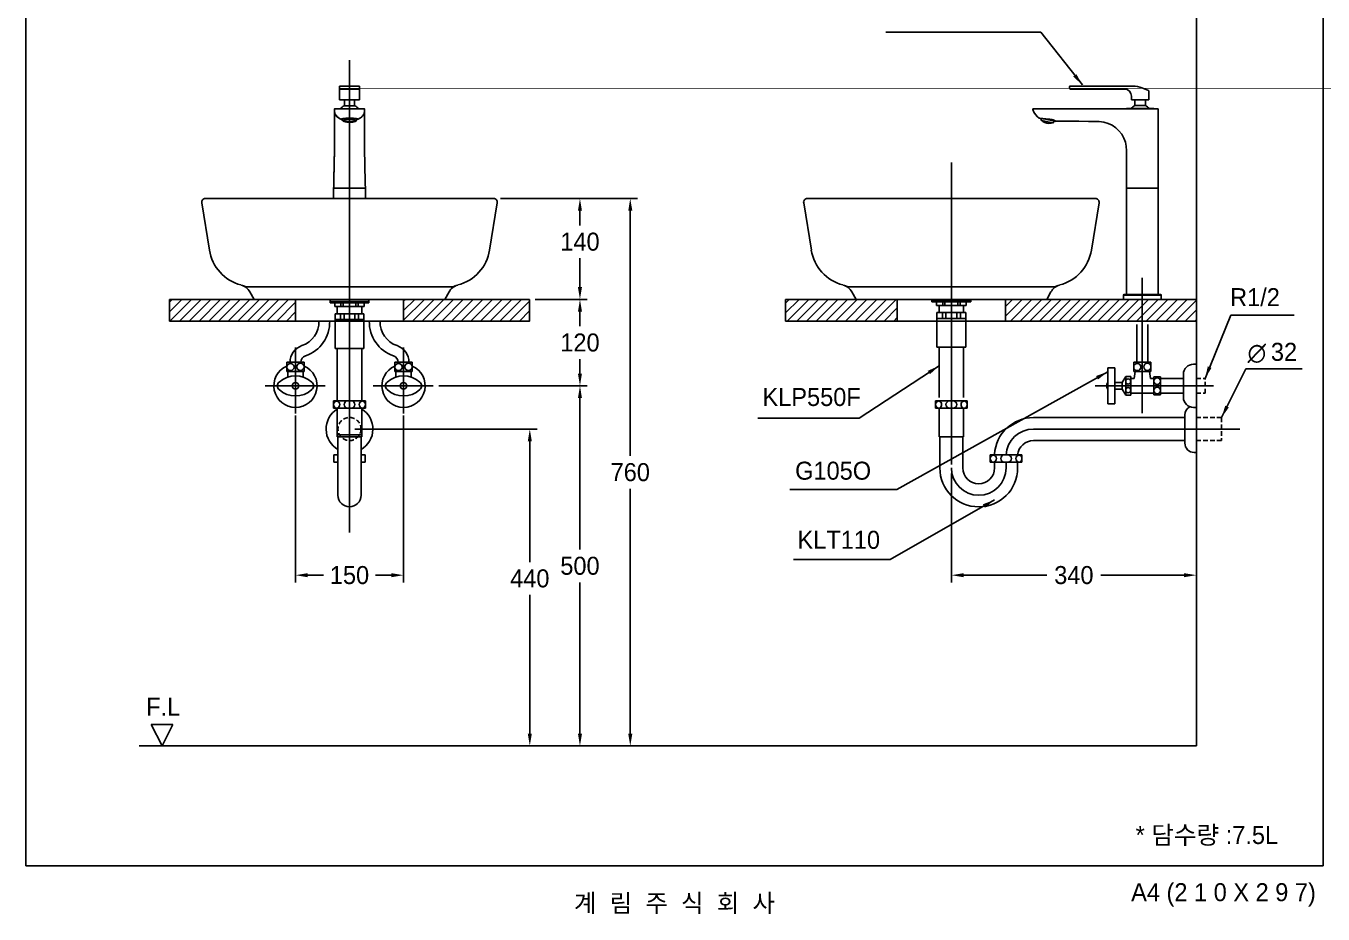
# Model space of a CAD drawing. Header units: millimetres. Extents: x 0 to 1800, y -67 to 2530.
# Drawn here: x 0 to 1800, y -67 to 1166 of the extents above; entities that cross this region are included whole.
import ezdxf
from ezdxf.enums import TextEntityAlignment as Align
from ezdxf.lldxf.tags import DXFTag

# ---------------------------------------------------------------- set-up
doc = ezdxf.new("R2010")
doc.units = ezdxf.units.MM
doc.linetypes.add('DASHED2', pattern=[9.525, 6.35, -3.175])
for name, color, linetype in [('TEXT', 7, 'Continuous'), ('내부선 및 부속', 4, 'Continuous'), ('도각라인', 255, 'Continuous'), ('외형선', 3, 'Continuous'), ('점선', 6, 'DASHED2'), ('중심선', 1, 'DASHED'), ('치수선', 7, 'Continuous')]:
    doc.layers.add(name, color=color, linetype=linetype)
doc.styles.add('140911', font='HBATANG.TTF')
doc.styles.add('____', font='')
doc.styles.add('타이틀', font='H2GTRM.TTF', dxfattribs={"height": 25})
doc.styles.get('____').set_extended_font_data('굴림')
tags = doc.linetypes.add('DASHDOT', pattern=[70, 31, -13, 13, -13]).pattern_tags.tags
tags[10:11] = [DXFTag(74, 4), DXFTag(75, 0), DXFTag(340, '0'), DXFTag(46, 0.0), DXFTag(50, 0.0), DXFTag(44, 0.0), DXFTag(45, 0.0)]
tags[8:9] = [DXFTag(74, 4), DXFTag(75, 0), DXFTag(340, '0'), DXFTag(46, 0.0), DXFTag(50, 0.0), DXFTag(44, 0.0), DXFTag(45, 0.0)]
tags[6:7] = [DXFTag(74, 4), DXFTag(75, 0), DXFTag(340, '0'), DXFTag(46, 0.0), DXFTag(50, 0.0), DXFTag(44, 0.0), DXFTag(45, 0.0)]
tags[4:5] = [DXFTag(74, 4), DXFTag(75, 0), DXFTag(340, '0'), DXFTag(46, 0.0), DXFTag(50, 0.0), DXFTag(44, 0.0), DXFTag(45, 0.0)]
tags = doc.linetypes.add('DASHED', pattern=[25.72, 12.86, -12.86]).pattern_tags.tags
tags[6:7] = [DXFTag(74, 4), DXFTag(75, 0), DXFTag(340, '0'), DXFTag(46, 0.0), DXFTag(50, 0.0), DXFTag(44, 0.0), DXFTag(45, 0.0)]
tags[4:5] = [DXFTag(74, 4), DXFTag(75, 0), DXFTag(340, '0'), DXFTag(46, 0.0), DXFTag(50, 0.0), DXFTag(44, 0.0), DXFTag(45, 0.0)]
doc.dimstyles.new('MSADIM', dxfattribs={"dimtxt": 33, "dimasz": 17, "dimexe": 10, "dimexo": 7.5, "dimgap": 10, "dimtad": 0, "dimtih": 1, "dimtoh": 1, "dimdec": 0, "dimzin": 1, "dimdsep": 46, "dimtxsty": '____', "dimcen": 11.25, "dimadec": 0, "dimazin": 0, "dimtfac": 1, "dimtdec": 0, "dimtix": 1, "dimtmove": 0, "dimatfit": 3, "dimfxl": 1, "dimtolj": 1, "dimtzin": 1, "dimarcsym": 0})
pattern_1 = [(45, (-1244.055, 6546.263), (-6.735192, 6.735192), [])]
pattern_2 = [(45, (-1263.145, 6546.263), (-6.735192, 6.735192), [])]

# ---------------------------------------------------------------- blocks, each defined once
blk = doc.blocks.new('*D1')
at = {"layer": '치수선', "color": 0, "linetype": 'Continuous', "lineweight": -2, "transparency": 16777216}
for p, q in [((658.5, 926.5), (778.8, 926.5)), ((768.8, 909.5), (768.8, 889.3)), ((768.8, 803.5), (768.8, 843.6)), ((706.5, 786.5), (778.8, 786.5))]:
    blk.add_line(p, q, dxfattribs=at)
at = {"layer": '치수선', "color": 0, "linetype": 'Continuous', "transparency": 16777216}
for points in [[(766, 909.5), (771.6, 909.5), (768.8, 926.5)], [(766, 803.5), (771.6, 803.5), (768.8, 786.5)]]:
    blk.add_solid(points, dxfattribs=at)
at = {"layer": '치수선', "color": 0, "linetype": 'Continuous', "transparency": 16777216, "insert": (768.8, 866.5), "char_height": 25, "attachment_point": 5, "style": '____'}
blk.add_mtext('\\A1;140', dxfattribs=at)
blk = doc.blocks.new('*D2')
at = {"layer": '치수선', "color": 0, "linetype": 'Continuous', "lineweight": -2, "transparency": 16777216}
for p, q in [((706.5, 786.5), (778.8, 786.5)), ((768.8, 769.5), (768.8, 749.3)), ((768.8, 683.5), (768.8, 703.6)), ((572.8, 666.5), (778.8, 666.5))]:
    blk.add_line(p, q, dxfattribs=at)
at = {"layer": '치수선', "color": 0, "linetype": 'Continuous', "transparency": 16777216}
for points in [[(766, 769.5), (771.6, 769.5), (768.8, 786.5)], [(766, 683.5), (771.6, 683.5), (768.8, 666.5)]]:
    blk.add_solid(points, dxfattribs=at)
at = {"layer": '치수선', "color": 0, "linetype": 'Continuous', "transparency": 16777216, "insert": (768.8, 726.5), "char_height": 25, "attachment_point": 5, "style": '____'}
blk.add_mtext('\\A1;120', dxfattribs=at)
blk = doc.blocks.new('*D3')
at = {"layer": '치수선', "color": 0, "linetype": 'Continuous', "lineweight": -2, "transparency": 16777216}
for p, q in [((572.8, 666.5), (778.8, 666.5)), ((768.8, 649.5), (768.8, 439.3)), ((768.8, 183.5), (768.8, 393.6)), ((767.1, 166.5), (778.8, 166.5))]:
    blk.add_line(p, q, dxfattribs=at)
at = {"layer": '치수선', "color": 0, "linetype": 'Continuous', "transparency": 16777216}
for points in [[(766, 649.5), (771.6, 649.5), (768.8, 666.5)], [(766, 183.5), (771.6, 183.5), (768.8, 166.5)]]:
    blk.add_solid(points, dxfattribs=at)
at = {"layer": '치수선', "color": 0, "linetype": 'Continuous', "transparency": 16777216, "insert": (768.8, 416.5), "char_height": 25, "attachment_point": 5, "style": '____'}
blk.add_mtext('\\A1;500', dxfattribs=at)
blk = doc.blocks.new('*D4')
at = {"layer": '치수선', "color": 0, "linetype": 'Continuous', "lineweight": -2, "transparency": 16777216}
for p, q in [((658.5, 926.5), (848.6, 926.5)), ((838.6, 909.5), (838.6, 569.3)), ((838.6, 183.5), (838.6, 523.6)), ((847.8, 166.5), (828.6, 166.5))]:
    blk.add_line(p, q, dxfattribs=at)
at = {"layer": '치수선', "color": 0, "linetype": 'Continuous', "transparency": 16777216}
for points in [[(835.8, 909.5), (841.5, 909.5), (838.6, 926.5)], [(835.8, 183.5), (841.5, 183.5), (838.6, 166.5)]]:
    blk.add_solid(points, dxfattribs=at)
at = {"layer": '치수선', "color": 0, "linetype": 'Continuous', "transparency": 16777216, "insert": (838.6, 546.5), "char_height": 25, "attachment_point": 5, "style": '____'}
blk.add_mtext('\\A1;760', dxfattribs=at)
blk = doc.blocks.new('*D5')
at = {"layer": '치수선', "color": 0, "linetype": 'Continuous', "lineweight": -2, "transparency": 16777216}
for p, q in [((456.5, 606.5), (709.2, 606.5)), ((699.2, 589.5), (699.2, 421.8)), ((699.2, 183.5), (699.2, 376.1)), ((628.7, 166.5), (709.2, 166.5))]:
    blk.add_line(p, q, dxfattribs=at)
at = {"layer": '치수선', "color": 0, "linetype": 'Continuous', "transparency": 16777216}
for points in [[(696.4, 589.5), (702, 589.5), (699.2, 606.5)], [(696.4, 183.5), (702, 183.5), (699.2, 166.5)]]:
    blk.add_solid(points, dxfattribs=at)
at = {"layer": '치수선', "color": 0, "linetype": 'Continuous', "transparency": 16777216, "insert": (699.2, 399), "char_height": 25, "attachment_point": 5, "style": '____'}
blk.add_mtext('\\A1;440', dxfattribs=at)
blk = doc.blocks.new('*D6')
at = {"layer": '치수선', "color": 0, "linetype": 'Continuous', "lineweight": -2, "transparency": 16777216}
for p, q in [((374, 625.4), (374, 393.6)), ((524, 625.4), (524, 393.6)), ((391, 403.6), (413, 403.6)), ((507, 403.6), (484.9, 403.6))]:
    blk.add_line(p, q, dxfattribs=at)
at = {"layer": '치수선', "color": 0, "linetype": 'Continuous', "transparency": 16777216}
for points in [[(391, 406.4), (391, 400.8), (374, 403.6)], [(507, 406.4), (507, 400.8), (524, 403.6)]]:
    blk.add_solid(points, dxfattribs=at)
at = {"layer": '치수선', "color": 0, "linetype": 'Continuous', "transparency": 16777216, "insert": (449, 403.6), "char_height": 25, "attachment_point": 5, "style": '____'}
blk.add_mtext('\\A1;150', dxfattribs=at)
blk = doc.blocks.new('*D7')
at = {"layer": '치수선', "color": 0, "linetype": 'Continuous', "lineweight": -2, "transparency": 16777216}
for p, q in [((1284.2, 545), (1284.2, 393.6)), ((1624.2, 415.4), (1624.2, 393.6)), ((1301.2, 403.6), (1416.9, 403.6)), ((1607.2, 403.6), (1491.5, 403.6))]:
    blk.add_line(p, q, dxfattribs=at)
at = {"layer": '치수선', "color": 0, "linetype": 'Continuous', "transparency": 16777216}
for points in [[(1301.2, 406.4), (1301.2, 400.8), (1284.2, 403.6)], [(1607.2, 406.4), (1607.2, 400.8), (1624.2, 403.6)]]:
    blk.add_solid(points, dxfattribs=at)
at = {"layer": '치수선', "color": 0, "linetype": 'Continuous', "transparency": 16777216, "insert": (1454.2, 403.6), "char_height": 25, "attachment_point": 5, "style": '____'}
blk.add_mtext('\\A1;340', dxfattribs=at)

msp = doc.modelspace()

# ---------------------------------------------------------------- hatches: boundary and pattern name
at = {"layer": '점선'}
h = msp.add_hatch(dxfattribs=at)
h.set_pattern_fill('ANSI31', color=256, scale=3)
h.set_pattern_definition(pattern_1)
h.paths.add_polyline_path([(374, 786.5), (199, 786.5), (199, 756.5), (374, 756.5)])
h = msp.add_hatch(dxfattribs=at)
h.set_pattern_fill('ANSI31', color=256, scale=3)
h.set_pattern_definition(pattern_1)
h.paths.add_polyline_path([(699, 786.5), (524, 786.5), (524, 756.5), (699, 756.5)])
h = msp.add_hatch(dxfattribs=at)
h.set_pattern_fill('ANSI31', color=256, scale=3)
h.set_pattern_definition(pattern_2)
h.paths.add_polyline_path([(1209.2, 786.5), (1054.2, 786.5), (1054.2, 756.5), (1209.2, 756.5)])
h = msp.add_hatch(dxfattribs=at)
h.set_pattern_fill('ANSI31', color=256, scale=3)
h.set_pattern_definition(pattern_2)
h.paths.add_polyline_path([(1624.2, 786.5), (1359.2, 786.5), (1359.2, 756.5), (1624.2, 756.5)])

# ---------------------------------------------------------------- linework, layer by layer
at = {"layer": '내부선 및 부속', "linetype": 'Continuous'}
for p, q in [((435, 1079.6), (435, 1081.6)), ((436, 1082.6), (462, 1082.6)), ((449, 1081.6), (449, 1079.6)), ((463, 1081.6), (463, 1079.6)), ((1448.2, 1081.6), (1448.2, 1079.6)), ((1536.2, 1082.6), (1449.2, 1082.6)), ((1557.6, 1076.3), (1548.7, 1080.1)), ((435, 1064.1), (435, 1076.7)), ((462.5, 1063.6), (435.5, 1063.6)), ((462, 1078.6), (436, 1078.6)), ((441.9, 1063.1), (441.9, 1055.4)), ((456.1, 1055.4), (456.1, 1063.1)), ((463, 1076.7), (463, 1064.1)), ((1449.2, 1078.6), (1524.2, 1078.6)), ((1534.2, 1068.6), (1534.2, 1064.1)), ((1557.7, 1063.6), (1534.7, 1063.6)), ((1538.6, 1063.4), (1538.6, 1056)), ((1553.8, 1063.4), (1553.8, 1061.2)), ((1558.2, 1064.1), (1558.2, 1075.4)), ((428, 1048.8), (428, 1050.5)), ((428.5, 1051), (469.5, 1051)), ((470, 1048.8), (470, 1050.5)), ((1397.2, 1050), (1397.2, 1050.5)), ((1397.2, 1050.5), (1397.2, 1050)), ((1570.7, 1051), (1397.7, 1051)), ((1527.2, 1051.3), (1565.3, 1051.3)), ((1553.6, 1055.8), (1538.8, 1055.8)), ((1553.6, 1055.7), (1538.8, 1055.7)), ((1539.1, 1055.8), (1539.1, 1055.7)), ((1553.3, 1055.8), (1553.3, 1055.7)), ((1553.8, 1061.2), (1553.8, 1061.2)), ((1553.8, 1058), (1553.8, 1058.1)), ((1553.8, 1058), (1553.8, 1056)), ((1571.2, 1050.5), (1571.2, 1050.5)), ((1571.2, 1050.5), (1571.2, 987.3)), ((439.9, 1037.4), (439.9, 1034.8)), ((458.4, 1034.8), (458.4, 1037.4)), ((1408.6, 1036.2), (1408.8, 1037.5)), ((1409.2, 1034.9), (1408.6, 1035.8)), ((1409.3, 1034.9), (1425, 1031.6)), ((1410.2, 1034.6), (1410.2, 1034.7)), ((1410.4, 1034.5), (1410.4, 1034.5)), ((1411.4, 1033.7), (1411.4, 1033.6)), ((1411.4, 1033.7), (1411.4, 1033.7)), ((1412.9, 1037.1), (1429, 1033.7)), ((1422.6, 1031.3), (1422.6, 1031.3)), ((1422.6, 1031.3), (1422.6, 1031.3)), ((1423.8, 1031.6), (1423.9, 1031.6)), ((1424.1, 1031.7), (1424.1, 1031.7)), ((1426, 1032.2), (1425.1, 1031.6)), ((1426.2, 1032.5), (1426.5, 1033.7)), ((1429.2, 1034.1), (1428.9, 1034)), ((1428.9, 1034), (1428.9, 1034)), ((1428.9, 1033.8), (1429, 1033.7)), ((1429, 1033.7), (1429, 1033.7)), ((1429, 1033.7), (1429, 1033.7)), ((1429.4, 1034), (1436.2, 1033.9)), ((1436.2, 1033.9), (1461.2, 1033.9)), ((1461.2, 1033.9), (1474.6, 1033.6)), ((1527.2, 941), (1527.2, 992.9)), ((1527.2, 987), (1527.2, 987)), ((1571.2, 987.3), (1571.2, 987)), ((1571.2, 987), (1571.2, 987)), ((1571.2, 987), (1571.2, 941)), ((427, 941), (427, 926.5)), ((427, 941), (471, 941)), ((471, 926.5), (471, 941)), ((1527.2, 941), (1571.2, 941)), ((1527.2, 793.5), (1527.2, 941)), ((1571.2, 793.5), (1571.2, 941)), ((306.5, 804.1), (591.4, 804.1)), ((1141.8, 804.1), (1426.6, 804.1)), ((1523.2, 792.5), (1575.2, 792.5)), ((1523.2, 792.5), (1523.2, 786.5)), ((1574.2, 793.5), (1524.2, 793.5)), ((1575.2, 792.5), (1575.2, 786.5)), ((422, 786.5), (422, 781.5)), ((422, 783.5), (476, 783.5)), ((422, 781.5), (476, 781.5)), ((428.5, 781.5), (428.5, 776.5)), ((428.5, 776.5), (469.5, 776.5)), ((432, 766.5), (432, 776.5)), ((437, 781.5), (437, 776.5)), ((440, 781.5), (440, 776.5)), ((458, 781.5), (458, 776.5)), ((461, 781.5), (461, 776.5)), ((466, 766.5), (466, 776.5)), ((469.5, 781.5), (469.5, 776.5)), ((476, 786.5), (476, 781.5)), ((1257.2, 786.5), (1257.2, 783.1)), ((1257.2, 785.1), (1311.2, 785.1)), ((1257.2, 783.1), (1311.2, 783.1)), ((1263.7, 783.1), (1263.7, 778.1)), ((1263.7, 778.1), (1304.7, 778.1)), ((1267.2, 768.1), (1267.2, 778.1)), ((1272.2, 783.1), (1272.2, 778.1)), ((1275.2, 783.1), (1275.2, 778.1)), ((1293.2, 783.1), (1293.2, 778.1)), ((1296.2, 783.1), (1296.2, 778.1)), ((1301.2, 768.1), (1301.2, 778.1)), ((1304.7, 783.1), (1304.7, 778.1)), ((1311.2, 786.5), (1311.2, 783.1)), ((1575.2, 786.5), (1523.2, 786.5)), ((429, 766.5), (429, 718.5)), ((429, 766.5), (469, 766.5)), ((429, 758.5), (469, 758.5)), ((432, 758.5), (466, 758.5)), ((436.5, 766.5), (436.5, 758.5)), ((441.5, 766.5), (441.5, 758.5)), ((456.5, 766.5), (456.5, 758.5)), ((461.5, 766.5), (461.5, 758.5)), ((469, 766.5), (469, 721.7)), ((1264.2, 768.1), (1264.2, 720.1)), ((1264.2, 768.1), (1304.2, 768.1)), ((1264.2, 760.1), (1304.2, 760.1)), ((1267.2, 760.1), (1301.2, 760.1)), ((1271.7, 768.1), (1271.7, 760.1)), ((1276.7, 768.1), (1276.7, 760.1)), ((1291.7, 768.1), (1291.7, 760.1)), ((1296.7, 768.1), (1296.7, 760.1)), ((1304.2, 768.1), (1304.2, 720.1)), ((1541.7, 699.2), (1541.7, 751.5)), ((1556.7, 699.2), (1556.7, 751.5)), ((469, 721.7), (469, 718.5)), ((1264.2, 720.1), (1304.2, 720.1)), ((1267.2, 650.5), (1267.2, 720.1)), ((1301.2, 650.5), (1301.2, 720.1)), ((429, 718.5), (469, 718.5)), ((432, 645.5), (432, 718.5)), ((466, 645.5), (466, 718.5)), ((362, 699.2), (362, 686.2)), ((386, 699.2), (362, 699.2)), ((386, 686.2), (362, 686.2)), ((363.5, 686.2), (363.5, 678.8)), ((384.5, 686.2), (384.5, 678.8)), ((386, 699.2), (386, 686.2)), ((512, 699.2), (512, 686.2)), ((536, 699.2), (512, 699.2)), ((536, 686.2), (512, 686.2)), ((513.5, 686.2), (513.5, 678.8)), ((534.5, 686.2), (534.5, 678.8)), ((536, 699.2), (536, 686.2)), ((1501.2, 691.5), (1501.2, 641.5)), ((1501.2, 691.5), (1511.2, 691.5)), ((1511.2, 691.5), (1511.2, 641.5)), ((1537.2, 699.2), (1561.2, 699.2)), ((1537.2, 686.2), (1537.2, 699.2)), ((1537.2, 686.2), (1561.2, 686.2)), ((1537.7, 676.7), (1539.2, 686.2)), ((1559.2, 686.2), (1560.7, 676.7)), ((1561.2, 686.2), (1561.2, 699.2)), ((1620.2, 696.5), (1624.2, 696.5)), ((1511.2, 671.2), (1521.2, 671.2)), ((1526.2, 679.5), (1521.2, 671.2)), ((1521.2, 671.2), (1521.2, 661.7)), ((1526.2, 679.5), (1526.2, 653.5)), ((1526.2, 679.5), (1533.2, 679.5)), ((1533.2, 679.5), (1533.2, 653.5)), ((1533.2, 676.7), (1537.7, 676.7)), ((1560.7, 676.7), (1565.2, 676.7)), ((1565.2, 679), (1565.2, 654)), ((1565.2, 679), (1574.2, 679)), ((1574.2, 679), (1574.2, 654)), ((1574.2, 676.7), (1606.2, 676.7)), ((1606.2, 682.5), (1606.2, 650.5)), ((1511.2, 661.7), (1521.2, 661.7)), ((1521.2, 661.7), (1526.2, 653.5)), ((1526.2, 653.5), (1533.2, 653.5)), ((1533.2, 656.2), (1565.2, 656.2)), ((1565.2, 654), (1574.2, 654)), ((1574.2, 656.2), (1606.2, 656.2)), ((427, 645.5), (471, 645.5)), ((427, 645.5), (427, 635.5)), ((427, 635.5), (471, 635.5)), ((432, 635.5), (432, 595.5)), ((466, 635.5), (466, 595.5)), ((471, 645.5), (471, 635.5)), ((1262.2, 645.5), (1306.2, 645.5)), ((1262.2, 645.5), (1262.2, 635.5)), ((1262.2, 635.5), (1306.2, 635.5)), ((1267.2, 635.5), (1267.2, 595.5)), ((1301.2, 635.5), (1301.2, 595.5)), ((1306.2, 645.5), (1306.2, 635.5)), ((1501.2, 641.5), (1511.2, 641.5)), ((1620.2, 636.5), (1624.2, 636.5)), ((1398.1, 622.5), (1608.2, 622.5)), ((1608.2, 626), (1608.2, 590.5)), ((432, 598.5), (466, 598.5)), ((432, 595.5), (466, 595.5)), ((433, 595.5), (433, 514.5)), ((465, 595.5), (465, 514.5)), ((1267.2, 595.5), (1301.2, 595.5)), ((1268.2, 595.5), (1268.2, 552.5)), ((1300.2, 595.5), (1300.2, 552.5)), ((1398.1, 590.5), (1608.2, 590.5)), ((1608.2, 590.5), (1608.2, 587)), ((427.2, 570.5), (427.2, 560.5)), ((433, 570.5), (427.2, 570.5)), ((433, 560.5), (427.2, 560.5)), ((470.7, 570.5), (465, 570.5)), ((470.7, 560.5), (465, 560.5)), ((470.7, 570.5), (470.7, 560.5)), ((1338.2, 570.5), (1382.2, 570.5)), ((1338.2, 570.5), (1338.2, 560.5)), ((1338.2, 560.5), (1382.2, 560.5)), ((1344.2, 570.5), (1344.2, 571.6)), ((1344.2, 560.5), (1344.2, 552.5)), ((1376.2, 560.5), (1376.2, 552.5)), ((1382.2, 570.5), (1382.2, 560.5)), ((1621.2, 574), (1624.2, 574))]:
    msp.add_line(p, q, dxfattribs=at)
for points in [[(1397.2, 1050), (1398.6, 1046.5), (1400.8, 1043), (1403.6, 1040), (1406.1, 1038)], [(1428.9, 1034), (1428.9, 1034), (1428.9, 1034), (1428.9, 1034), (1428.9, 1033.9), (1428.9, 1033.9), (1428.9, 1033.8)], [(1474.6, 1033.6), (1482.1, 1033.5), (1489.2, 1033.4), (1495.7, 1032.6), (1501.7, 1030.9), (1507.2, 1028.3), (1512.3, 1024.9), (1516.8, 1020.6), (1520.6, 1015.8), (1523.6, 1010.5), (1525.7, 1005), (1526.9, 999.1), (1527.2, 992.9)]]:
    msp.add_lwpolyline(points, dxfattribs=at)
at = {"layer": '내부선 및 부속', "linetype": 'Continuous', "flags": 128}
for points in [[(510.2, 708.1, -0.327663), (476.5, 756.5)], [(515, 722.3, -0.330608), (491.5, 756.5)], [(515, 722.3, -0.321708), (531.5, 699.2)], [(510.2, 708.1, -0.323088), (516.5, 699.2)], [(351.2, 661.3, -0.44), (351.2, 671.6)], [(351.2, 671.6, -0.388889), (396.7, 671.6)], [(396.7, 671.6, -0.44), (396.7, 661.3)], [(501.2, 661.3, -0.44), (501.2, 671.6)], [(501.2, 671.6, -0.388889), (546.7, 671.6)], [(546.7, 671.6, -0.44), (546.7, 661.3)], [(396.7, 661.3, -0.388889), (351.2, 661.3)], [(546.7, 661.3, -0.388889), (501.2, 661.3)], [(431.2, 635.5, -0.859727), (431.2, 645.4)], [(431.2, 645.4, -0.859727), (431.2, 635.5)]]:
    msp.add_lwpolyline(points, format="xyb", dxfattribs=at)
at = {"layer": '내부선 및 부속', "linetype": 'Continuous'}
for centre, radius in [((367, 692.6), 5), ((380.9, 692.9), 5), ((517, 692.6), 5), ((530.9, 692.9), 5), ((1542.2, 692.6), 5), ((1556.2, 692.9), 5), ((374, 666.5), 4.5), ((524, 666.5), 4.5), ((1529.7, 672.5), 3.5), ((1569.7, 673), 4.5), ((1529.7, 660.5), 3.5), ((1569.7, 660), 4.5)]:
    msp.add_circle(centre, radius, dxfattribs=at)
for centre, radius, start, end in [((436, 1081.6), 1, 90, 180), ((462, 1081.6), 1, 0, 90), ((1449.2, 1081.6), 1, 90, 180), ((1536.2, 1050.6), 32, 67, 90), ((436, 1079.6), 1, 180, 270), ((435.5, 1064.1), 0.5, 180, 270), ((441.4, 1063.1), 0.5, 0, 90), ((456.6, 1063.1), 0.5, 90, 180), ((462, 1079.6), 1, 270, 0), ((462.5, 1064.1), 0.5, 270, 0), ((1449.2, 1079.6), 1, 180, 270), ((1524.2, 1068.6), 10, 0, 90), ((1534.7, 1064.1), 0.5, 180, 270), ((1538.4, 1063.4), 0.2, 0, 90), ((1554, 1063.4), 0.2, 90, 180), ((1557.2, 1075.4), 1, 0, 67), ((1557.7, 1064.1), 0.5, 270, 0), ((428.5, 1050.5), 0.5, 90, 180), ((449, 1041), 16.2, 116.7839, 142.0176), ((449, 1041), 16.2, 37.9825, 62.9451), ((469.5, 1050.5), 0.5, 0, 90), ((1397.7, 1050.5), 0.5, 90, 180), ((1397.7, 1050.5), 0.5, 90, 180), ((1527.2, 1051), 0.3, 90, 180), ((1546.2, 1041), 16.5, 116.6898, 141.2949), ((1538.8, 1056), 0.2, 180, 270), ((1538.8, 1055.6), 0.1, 90, 116.4942), ((1553.6, 1056), 0.2, 270, 0), ((1546.2, 1041), 16.5, 38.7114, 63.3152), ((1553.6, 1055.6), 0.1, 63.113, 90), ((1561.8, 1059.6), 8.12, 168.4825, 169.6565), ((1561.8, 1059.7), 8.12, 190.4093, 191.5167), ((1565.3, 1051), 0.3, 0, 90), ((1570.7, 1050.5), 0.5, 0, 90), ((1409.1, 1036.1), 0.5, 168, 213), ((1408.4, 1037.6), 0.5, 348, 5.1219), ((1409.3, 1034.9), 0.05, 213, 258), ((1418.6, 1042.9), 11.8, 223.9986, 224.3837), ((1419.6, 1044.9), 14, 227.4911, 228.4579), ((1416.9, 1042.8), 10.6, 231.6871, 234.5716), ((1416.9, 1042.7), 10.5, 234.5733, 235.2556), ((1418.8, 1042.6), 11.6, 227.2376, 227.7384), ((1418.8, 1042.5), 11.5, 227.3159, 230.1389), ((1418.7, 1042.5), 11.5, 227.7325, 230.5797), ((1419.6, 1044.9), 14, 233.9264, 282.0736), ((1419.5, 1042.4), 11.5, 285.4238, 288.2636), ((1419.5, 1042.5), 11.6, 288.2616, 288.7624), ((1421.3, 1041.8), 10.5, 280.7444, 281.4267), ((1421.2, 1041.9), 10.6, 281.4322, 284.3091), ((1419.6, 1044.9), 14, 287.5421, 288.5089), ((1419.8, 1042.6), 11.8, 291.6163, 292.0014), ((1425, 1031.6), 0.05, 258, 303), ((1425.7, 1032.6), 0.5, 303, 348), ((1426.9, 1033.6), 0.5, 86.7303, 168), ((1524.2, 792.5), 1, 90, 180), ((1574.2, 792.5), 1, 0, 90), ((371.7, 755.2), 34.8, 288.8443, 2.0214), ((371.7, 755.2), 49.8, 288.8443, 1.4125), ((390.8, 699.3), 24.3, 108.8443, 180.1778), ((390.8, 699.3), 9.31, 108.8443, 180.4644), ((374, 666.5), 30, 113.5782, 66.4218), ((524, 666.5), 30, 113.5782, 66.4218), ((1620.2, 682.5), 14, 90, 180), ((1507.6, 666.5), 7.84, 144.9654, 215.0346), ((1620.2, 650.5), 14, 180, 270), ((449, 606.5), 32.5, 121.5389, 240.5076), ((446.5, 640.5), 5, 90, 270), ((451.5, 640.5), 5, 270, 90), ((467.5, 640.5), 5, 98.6269, 261.3731), ((449, 606.5), 32.5, 299.4924, 58.4611), ((466, 640.5), 5, 278.6269, 81.3731), ((1267.2, 640.5), 5, 98.6269, 261.3731), ((1265.7, 640.5), 5, 278.6269, 81.3731), ((1281.7, 640.5), 5, 90, 270), ((1286.7, 640.5), 5, 270, 90), ((1302.7, 640.5), 5, 98.6269, 261.3731), ((1301.2, 640.5), 5, 278.6269, 81.3731), ((1621.2, 626), 13, 118.0816, 180), ((1398.1, 568.5), 54, 90.0006, 176.6714), ((1398.1, 568.5), 22, 90.0009, 174.7841), ((1621.2, 587), 13, 180, 270), ((1343.2, 565.5), 5, 98.6269, 261.3731), ((1341.7, 565.5), 5, 278.6269, 81.3731), ((1357.7, 565.5), 5, 90, 270), ((1362.7, 565.5), 5, 270, 90), ((1378.7, 565.5), 5, 98.6269, 261.3731), ((1377.2, 565.5), 5, 278.6269, 81.3731), ((1322.2, 552.5), 54, 180, 0), ((1322.2, 552.5), 22, 180, 0), ((449, 514.5), 16, 180, 0)]:
    msp.add_arc(centre, radius, start, end, dxfattribs=at)
at = {"layer": '내부선 및 부속'}
for centre, start, end in [((306.5, 814.1), 243.8265, 270), ((591.4, 814.1), 270, 296.1735), ((1141.8, 814.1), 243.8265, 270), ((1426.6, 814.1), 270, 296.1735)]:
    msp.add_arc(centre, 10, start, end, dxfattribs=at)
at = {"layer": '내부선 및 부속', "linetype": 'Continuous'}
for centre, major_axis, ratio, start_param, end_param in [((441.6, 1055.3), (-0.0112, -0.0994), 1, 2.796596, 3.248356), ((456.3, 1055.3), (0.0502, 0.0865), 1, 0.526312, 0.981782), ((449, 1036.7), (12, 0), 0.207912, 3.060991, 3.141593), ((449.2, 1034.4), (8.75, 0), 0.207912, 2.789931, 3.777569), ((449.2, 1034.6), (-8.25, 0), 0.207912, 0.075889, 3.065704), ((449.2, 1034.4), (8.75, 0), 0.207912, 0.366192, 2.789931), ((449.2, 1034.4), (8.75, 0), 0.207912, 3.777569, 4.712389), ((449.2, 1034.4), (8.75, 0), 0.207912, 4.712389, 5.631403), ((449.2, 1034.4), (8.75, 0), 0.207912, 5.631403, 6.283185), ((449.2, 1034.4), (8.75, 0), 0.207912, 0, 0.366192), ((449.2, 1034.8), (-9.25, 0), 0.207912, 3.141593, 3.154552)]:
    msp.add_ellipse(centre, major_axis=major_axis, ratio=ratio, start_param=start_param, end_param=end_param, dxfattribs=at)
msp.add_ellipse((449.2, 1034.4), major_axis=(-8.25, 0), ratio=0.207912, dxfattribs=at)
for points, degree, knots in [([(435, 1079), (435, 1079), (435, 1079.1), (435, 1079.1), (435, 1079.2), (435, 1079.2), (435, 1079.3), (435, 1079.3), (435, 1079.3), (435, 1079.4)], 2, [0, 0, 0, 0.156709, 0.313418, 0.313418, 0.626836, 0.626836, 0.940255, 0.940255, 1, 1, 1]), ([(463, 1079.3), (463, 1079.3), (463, 1079.3), (463, 1079.3), (463, 1079.2), (463, 1079.2), (463, 1079.1), (463, 1079.1), (463, 1079), (463, 1079)], 2, [0, 0, 0, 0.052319, 0.052319, 0.368213, 0.368213, 0.684106, 0.684106, 0.842053, 1, 1, 1]), ([(428, 1050), (428, 1049.9), (428, 1049.9), (428, 1049.8), (428, 1049.7), (428, 1049.7), (428, 1049.6), (428, 1049.5), (428, 1049.5), (428, 1049.4), (428, 1049.4), (428, 1049.3), (428, 1049.3), (428, 1049.3), (428, 1049.2), (428, 1049.2), (428, 1049.1), (428, 1049.1), (428, 1049), (428, 1049)], 3, [0, 0, 0, 0, 0.075981, 0.150896, 0.228818, 0.312268, 0.402491, 0.499979, 0.535136, 0.572314, 0.611538, 0.652826, 0.696189, 0.741633, 0.789157, 0.838761, 0.89044, 0.944188, 1, 1, 1, 1]), ([(437.2, 1036.8), (436.4, 1037.1), (435.4, 1037.7), (434.2, 1038.4), (433.1, 1039.1), (431.5, 1040.4), (429.5, 1042.8), (428.3, 1045.9), (428, 1048), (428, 1048.8)], 3, [0, 0, 0, 0, 0.156431, 0.213477, 0.270524, 0.384617, 0.612803, 0.840989, 1, 1, 1, 1]), ([(428, 1048.7), (428, 1048.6), (428, 1048.4), (428, 1048.2), (428, 1048.1), (428, 1048.1), (428, 1048), (428, 1047.9), (428, 1047.8), (428, 1047.4), (428, 1046.8), (428, 1046), (428, 1045.4), (428, 1045.2), (428, 1045), (428, 1044.9), (428, 1044.9), (428, 1044.5), (428, 1044.3), (428, 1043.5), (428, 1042.9), (428, 1041.7), (428, 1040.3), (428, 1038.9), (428, 1037.3), (428, 1036.5), (428, 1035.5), (428, 1035.3), (428, 1034.9), (428, 1034.8), (428, 1034.6), (428, 1034.1), (428, 1033.5), (428, 1032.1), (428, 1031.2), (428, 1029.2), (428, 1028.2), (428, 1026.2), (428, 1025.1), (428, 1023), (428, 1021.9), (428, 1020.6), (428, 1020.4), (428, 1020.2), (428, 1019.7), (428, 1019.3), (428, 1018.4), (428, 1017.8), (428, 1016.1), (428, 1014.9), (428, 1012.5), (428, 1011.3), (428, 1009.4), (428, 1008.8), (428, 1007.6), (428, 1006.9), (428, 1006), (428, 1005.7), (428, 1005), (428, 1004.7), (428, 1004.1), (428, 1003.8), (428, 1003.3), (428, 1003.1), (428, 1002.8), (428, 1002.6), (428, 1001.2), (428, 999.9), (428, 998), (428, 997.3), (428, 996.3), (428, 996), (428, 995.5), (428, 995.4), (428, 995.1), (428, 994.9), (428, 994.4), (428, 994.1), (428, 993.6), (428, 993.4), (428, 993.1), (428, 992.3), (428, 991.5), (428, 989.5), (428, 988.3), (428, 987)], 3, [0, 0, 0, 0, 0.021004, 0.043254, 0.043254, 0.048816, 0.048816, 0.054379, 0.065504, 0.065504, 0.110004, 0.154503, 0.154503, 0.165628, 0.171191, 0.171191, 0.176753, 0.176753, 0.199003, 0.199003, 0.243503, 0.243503, 0.288003, 0.332503, 0.332503, 0.377002, 0.377002, 0.388127, 0.388127, 0.39369, 0.39369, 0.399252, 0.421502, 0.421502, 0.466002, 0.466002, 0.510502, 0.510502, 0.555002, 0.555002, 0.599502, 0.599502, 0.605064, 0.605064, 0.610627, 0.621752, 0.621752, 0.644001, 0.644001, 0.688501, 0.688501, 0.733001, 0.733001, 0.755251, 0.755251, 0.777501, 0.777501, 0.788626, 0.788626, 0.799751, 0.799751, 0.810876, 0.810876, 0.816438, 0.816438, 0.822001, 0.822001, 0.866501, 0.866501, 0.88875, 0.88875, 0.899875, 0.899875, 0.905438, 0.905438, 0.911, 0.911, 0.922125, 0.922125, 0.927688, 0.927688, 0.93325, 0.9555, 0.9555, 1, 1, 1, 1]), ([(428, 1048.4), (428, 1048.4), (428, 1048.3), (428, 1047.6), (428, 1046.4), (428, 1044.8), (428, 1042.9), (428, 1040.8), (428, 1038.8), (428, 1036.7), (428, 1034.8), (428, 1032.8), (428, 1030.4), (428, 1027.7), (428, 1024.4), (428, 1020.6), (428, 1016.2), (428, 1011.2), (428, 1005.6), (428, 999.5), (428, 993.2), (428, 989), (428, 987)], 3, [0, 0, 0, 0, 0.053133, 0.108049, 0.167772, 0.222828, 0.273217, 0.318944, 0.360014, 0.396432, 0.428204, 0.458, 0.492223, 0.531148, 0.574775, 0.623098, 0.676112, 0.733813, 0.796196, 0.86327, 0.935076, 1, 1, 1, 1]), ([(439.9, 1035.4), (438.9, 1035.7), (437.9, 1036.2), (436.9, 1036.6), (436.4, 1036.9), (435.3, 1037.4), (433.8, 1038.4), (431.9, 1039.8), (429.9, 1042.1), (428.6, 1045), (428.1, 1047), (428, 1047.9)], 3, [-0.216428, -0.216428, -0.216428, -0.216428, 0, 0, 0, 0.117093, 0.236212, 0.355331, 0.593568, 0.831805, 1, 1, 1, 1]), ([(443.7, 1055.4), (443.6, 1055.4), (443.4, 1055.4), (443.1, 1055.4), (442.8, 1055.4), (442.6, 1055.4), (442.4, 1055.4), (442.4, 1055.4), (442.3, 1055.4), (442.3, 1055.4), (442.2, 1055.4), (442.2, 1055.4), (442, 1055.4), (441.9, 1055.4), (441.8, 1055.4), (441.7, 1055.4), (441.7, 1055.4), (441.6, 1055.4), (441.6, 1055.4), (441.6, 1055.4), (441.6, 1055.4), (441.6, 1055.4), (441.6, 1055.4), (441.6, 1055.4), (441.6, 1055.4), (441.6, 1055.4)], 3, [0, 0, 0, 0, 0.124941, 0.124941, 0.249883, 0.374824, 0.374824, 0.406059, 0.406059, 0.437295, 0.437295, 0.499765, 0.499765, 0.624707, 0.749648, 0.749648, 0.812119, 0.812119, 0.843354, 0.843354, 0.874589, 0.874589, 0.999531, 0.999531, 1, 1, 1, 1]), ([(456.4, 1055.4), (456.4, 1055.4), (456.4, 1055.4), (456.4, 1055.4), (456.3, 1055.4), (456.3, 1055.4), (456.3, 1055.4), (456.2, 1055.4), (456.1, 1055.4), (456, 1055.4), (456, 1055.4), (456, 1055.4), (455.9, 1055.4), (455.9, 1055.4), (455.8, 1055.4), (455.7, 1055.4), (455.5, 1055.4), (455.2, 1055.4), (455, 1055.4), (455, 1055.4), (454.9, 1055.4), (454.8, 1055.4), (454.8, 1055.4), (454.7, 1055.4), (454.5, 1055.4), (454.4, 1055.4), (454, 1055.4), (453.8, 1055.4), (453.5, 1055.4), (453.3, 1055.4), (453, 1055.4), (453, 1055.4), (452.9, 1055.4), (452.8, 1055.4), (452.7, 1055.4), (452.6, 1055.4), (452.2, 1055.4), (451.8, 1055.4), (451.3, 1055.4), (451, 1055.4), (450.9, 1055.4), (450.7, 1055.4), (450.6, 1055.4), (450.5, 1055.4), (450.5, 1055.4), (450.2, 1055.4), (449.9, 1055.4), (449.4, 1055.4), (449.2, 1055.4), (448.7, 1055.4), (448.5, 1055.4), (448.2, 1055.4), (448.1, 1055.4), (448, 1055.4), (447.8, 1055.4), (447.6, 1055.4), (447.3, 1055.4), (446.8, 1055.4), (446.4, 1055.4), (446, 1055.4), (445.9, 1055.4), (445.7, 1055.4), (445.7, 1055.4), (445.6, 1055.4), (445.5, 1055.4), (445.3, 1055.4), (444.8, 1055.4), (444.5, 1055.4), (444.1, 1055.4), (443.9, 1055.4), (443.7, 1055.4)], 3, [0, 0, 0, 0, 0.000008, 0.000008, 0.041674, 0.041674, 0.08334, 0.08334, 0.125007, 0.125007, 0.135423, 0.135423, 0.14584, 0.14584, 0.166673, 0.166673, 0.208339, 0.250006, 0.250006, 0.270839, 0.270839, 0.281256, 0.281256, 0.291672, 0.291672, 0.333338, 0.333338, 0.375005, 0.375005, 0.416671, 0.416671, 0.427088, 0.427088, 0.437504, 0.437504, 0.458338, 0.458338, 0.500004, 0.54167, 0.54167, 0.562503, 0.562503, 0.57292, 0.57292, 0.583337, 0.583337, 0.625003, 0.625003, 0.666669, 0.666669, 0.708336, 0.708336, 0.718752, 0.718752, 0.729169, 0.750002, 0.750002, 0.791668, 0.833335, 0.833335, 0.854168, 0.854168, 0.864584, 0.864584, 0.875001, 0.875001, 0.916667, 0.958334, 0.958334, 1, 1, 1, 1]), ([(469.9, 1048.4), (469.9, 1048.2), (469.9, 1048), (469.9, 1047.9), (469.8, 1047), (469.4, 1045), (468.3, 1042.7), (466.8, 1040.7), (465.2, 1039), (463.1, 1037.7), (461.5, 1036.9), (461, 1036.6), (460.1, 1036.2), (459.3, 1035.9), (458.4, 1035.5)], 3, [-0.034295, -0.034295, -0.034295, -0.034295, 0, 0, 0, 0.167003, 0.404138, 0.522706, 0.641273, 0.878409, 1, 1, 1, 1.186151, 1.186151, 1.186151, 1.186151]), ([(469.9, 987), (469.9, 988.4), (469.9, 991.5), (469.9, 996.3), (469.9, 1001.1), (469.9, 1006.1), (469.9, 1011.2), (469.9, 1016.2), (469.9, 1020.6), (469.9, 1024.4), (469.9, 1027.7), (469.9, 1030.4), (469.9, 1032.8), (469.9, 1034.8), (469.9, 1036.7), (469.9, 1038.8), (469.9, 1040.8), (469.9, 1042.9), (469.9, 1044.8), (469.9, 1046.4), (469.9, 1047.6), (469.9, 1048.3), (469.9, 1048.4), (469.9, 1048.4)], 3, [0, 0, 0, 0, 0.046223, 0.101424, 0.153962, 0.203831, 0.266211, 0.323909, 0.376921, 0.425241, 0.468865, 0.507789, 0.54201, 0.571805, 0.603575, 0.639991, 0.681059, 0.726784, 0.77717, 0.832223, 0.891944, 0.946857, 1, 1, 1, 1]), ([(470, 1049), (470, 1049), (470, 1049.1), (470, 1049.1), (470, 1049.2), (470, 1049.2), (470, 1049.3), (470, 1049.3), (470, 1049.3), (470, 1049.4), (470, 1049.4), (470, 1049.5), (470, 1049.5), (470, 1049.6), (470, 1049.7), (470, 1049.7), (470, 1049.8), (470, 1049.9), (470, 1049.9), (470, 1050)], 3, [0, 0, 0, 0, 0.055812, 0.10956, 0.161239, 0.210843, 0.258367, 0.303811, 0.347174, 0.388462, 0.427686, 0.464864, 0.500021, 0.597509, 0.687732, 0.771182, 0.849104, 0.924019, 1, 1, 1, 1]), ([(470, 987), (470, 988.2), (470, 989.5), (470, 991.5), (470, 992.1), (470, 993.1), (470, 993.4), (470, 994.1), (470, 994.4), (470, 994.9), (470, 995), (470, 995.3), (470, 995.5), (470, 995.8), (470, 996), (470, 996.3), (470, 997.1), (470, 997.9), (470, 999.8), (470, 1001.1), (470, 1003), (470, 1003.6), (470, 1004.9), (470, 1005.5), (470, 1006.8), (470, 1007.4), (470, 1008.7), (470, 1009.3), (470, 1010.1), (470, 1010.3), (470, 1010.6), (470, 1011), (470, 1011.5), (470, 1012.4), (470, 1013), (470, 1014.9), (470, 1016.1), (470, 1017.5), (470, 1017.8), (470, 1018.3), (470, 1018.4), (470, 1018.7), (470, 1019.5), (470, 1020.2), (470, 1021.9), (470, 1023), (470, 1025.1), (470, 1026.2), (470, 1028.3), (470, 1029.3), (470, 1031.2), (470, 1032.1), (470, 1033.2), (470, 1033.3), (470, 1033.5), (470, 1033.6), (470, 1034), (470, 1034.6), (470, 1035.3), (470, 1036.6), (470, 1037.4), (470, 1038.9), (470, 1039.6), (470, 1041), (470, 1041.7), (470, 1042.6), (470, 1042.9), (470, 1043.4), (470, 1043.6), (470, 1043.8), (470, 1043.9), (470, 1044), (470, 1044.6), (470, 1045.1), (470, 1046), (470, 1046.4), (470, 1047.5), (470, 1048.1), (470, 1048.5), (470, 1048.6), (470, 1048.8)], 3, [0, 0, 0, 0, 0.044486, 0.044486, 0.066729, 0.066729, 0.07785, 0.07785, 0.088972, 0.088972, 0.094533, 0.094533, 0.100093, 0.100093, 0.105654, 0.105654, 0.111215, 0.133458, 0.133458, 0.177944, 0.177944, 0.200187, 0.200187, 0.22243, 0.22243, 0.244673, 0.244673, 0.266916, 0.266916, 0.272477, 0.272477, 0.278037, 0.289159, 0.289159, 0.311402, 0.311402, 0.355888, 0.355888, 0.367009, 0.367009, 0.37257, 0.37257, 0.378131, 0.400374, 0.400374, 0.44486, 0.44486, 0.489346, 0.489346, 0.533832, 0.533832, 0.578318, 0.578318, 0.583878, 0.583878, 0.589439, 0.589439, 0.600561, 0.622804, 0.622804, 0.667289, 0.667289, 0.711775, 0.711775, 0.756261, 0.756261, 0.778504, 0.778504, 0.789626, 0.795187, 0.795187, 0.800747, 0.800747, 0.845233, 0.845233, 0.889719, 0.889719, 0.978691, 0.978691, 1, 1, 1, 1]), ([(1553.8, 1058.2), (1553.7, 1058.7), (1553.6, 1059.6), (1553.7, 1060.6), (1553.8, 1061)], 3, [0, 0, 0, 0, 0.498064, 1, 1, 1, 1]), ([(461.2, 1036.8), (461.2, 1036.8), (461.1, 1036.8), (461.1, 1036.8), (461, 1036.9), (460.9, 1036.9), (460.8, 1036.9), (460.7, 1037), (460.7, 1037), (460.6, 1037), (460.6, 1037), (460.5, 1037), (460.4, 1037), (460.2, 1037.1), (460, 1037.1), (459.7, 1037.2), (459.5, 1037.2), (459.1, 1037.3), (459, 1037.3), (458.9, 1037.4), (458.8, 1037.4), (458.7, 1037.4), (458.6, 1037.4), (458.3, 1037.5), (458, 1037.5), (457.5, 1037.6), (457.2, 1037.6), (456.6, 1037.7), (456.3, 1037.7), (455.9, 1037.7), (455.9, 1037.7), (455.8, 1037.8), (455.6, 1037.8), (455.5, 1037.8), (455.3, 1037.8), (455.1, 1037.8), (454.6, 1037.9), (454.2, 1037.9), (453.5, 1037.9), (453.1, 1037.9), (452.6, 1038), (452.5, 1038), (452.3, 1038), (452.2, 1038), (452.2, 1038), (451.9, 1038), (451.7, 1038), (451.2, 1038), (450.8, 1038), (450, 1038), (449.6, 1038), (449, 1038), (448.7, 1038), (448.4, 1038), (448.2, 1038), (448.2, 1038), (448.1, 1038), (448, 1038), (447.6, 1038), (447.2, 1038), (446.4, 1038), (446, 1038), (445.2, 1037.9), (444.9, 1037.9), (444.3, 1037.9), (444.1, 1037.9), (443.9, 1037.9), (443.9, 1037.9), (443.8, 1037.9), (443.6, 1037.8), (443.5, 1037.8), (443.1, 1037.8), (442.7, 1037.8), (442.1, 1037.7), (441.8, 1037.7), (441.3, 1037.6), (441.1, 1037.6), (440.9, 1037.6), (440.7, 1037.5), (440.6, 1037.5), (440.3, 1037.5), (440, 1037.5), (439.5, 1037.4), (439.3, 1037.3), (438.9, 1037.3), (438.7, 1037.2), (438.4, 1037.2), (438.4, 1037.2), (438.3, 1037.1), (438.3, 1037.1), (438.2, 1037.1), (438.1, 1037.1), (437.9, 1037), (437.7, 1037), (437.5, 1036.9), (437.4, 1036.9), (437.3, 1036.9), (437.3, 1036.9), (437.3, 1036.8), (437.3, 1036.8), (437.2, 1036.8), (437.2, 1036.8), (437.2, 1036.8), (437.2, 1036.8), (437.2, 1036.8)], 3, [0, 0, 0, 0, 0.024158, 0.024158, 0.055884, 0.055884, 0.087609, 0.087609, 0.09554, 0.09554, 0.103472, 0.103472, 0.119334, 0.119334, 0.15106, 0.15106, 0.182785, 0.182785, 0.198648, 0.198648, 0.206579, 0.206579, 0.214511, 0.214511, 0.246236, 0.246236, 0.277961, 0.277961, 0.309687, 0.309687, 0.313652, 0.313652, 0.317618, 0.325549, 0.325549, 0.341412, 0.341412, 0.373138, 0.373138, 0.404863, 0.404863, 0.412794, 0.41676, 0.41676, 0.420726, 0.420726, 0.436588, 0.436588, 0.468314, 0.468314, 0.500039, 0.500039, 0.515902, 0.523833, 0.523833, 0.527799, 0.527799, 0.531764, 0.531764, 0.56349, 0.56349, 0.595215, 0.595215, 0.626941, 0.626941, 0.642803, 0.642803, 0.646769, 0.646769, 0.650735, 0.658666, 0.658666, 0.690391, 0.690391, 0.722117, 0.722117, 0.737979, 0.745911, 0.745911, 0.753842, 0.753842, 0.785568, 0.785568, 0.817293, 0.817293, 0.849018, 0.849018, 0.85695, 0.85695, 0.864881, 0.864881, 0.880744, 0.880744, 0.912469, 0.912469, 0.944194, 0.944194, 0.960057, 0.960057, 0.967989, 0.967989, 0.97592, 0.97592, 1, 1, 1, 1]), ([(439.9, 1034.8), (439.9, 1034.8), (439.9, 1034.6), (440.1, 1034.3), (440.3, 1034), (440.7, 1033.8), (441.2, 1033.5), (441.7, 1033.4), (442, 1033.3)], 3, [0, 0, 0, 0, 0.053428, 0.206855, 0.364724, 0.555562, 0.786387, 1, 1, 1, 1]), ([(456.3, 1033.3), (456.3, 1033.3), (456.6, 1033.3), (457, 1033.5), (457.7, 1033.8), (458.1, 1034.1), (458.3, 1034.4), (458.4, 1034.7), (458.4, 1034.9), (458.4, 1034.9)], 3, [0, 0, 0, 0, 0.007774, 0.22031, 0.437213, 0.662693, 0.819272, 0.961303, 1, 1, 1, 1]), ([(1406.1, 1038), (1406.1, 1038), (1406.1, 1038), (1406.2, 1038), (1406.3, 1038), (1406.4, 1038), (1406.5, 1038), (1406.7, 1037.9), (1407.1, 1037.9), (1407.6, 1037.8), (1408.2, 1037.7), (1408.9, 1037.6), (1410, 1037.5), (1411.6, 1037.3), (1413.7, 1037), (1415.9, 1036.9), (1417.4, 1036.8), (1418.2, 1036.8)], 3, [0, 0, 0, 0, 0.001218, 0.004866, 0.010933, 0.019407, 0.030271, 0.043492, 0.076867, 0.119202, 0.170059, 0.228925, 0.2952, 0.447239, 0.62009, 0.806806, 1, 1, 1, 1]), ([(1429.4, 1034), (1429.4, 1034), (1429.3, 1034), (1429.3, 1034), (1429.2, 1034.1), (1429.1, 1034.1), (1428.9, 1034.2), (1428.5, 1034.4), (1428.1, 1034.6), (1427.5, 1034.8), (1426.9, 1035), (1425.9, 1035.4), (1424.5, 1035.9), (1422.6, 1036.3), (1420.4, 1036.7), (1419, 1036.8), (1418.2, 1036.8)], 3, [0, 0, 0, 0, 0.001228, 0.004904, 0.011017, 0.019544, 0.043723, 0.077133, 0.119375, 0.169983, 0.228433, 0.294157, 0.444962, 0.617104, 0.804451, 1, 1, 1, 1])]:
    msp.add_open_spline(points, degree=degree, knots=knots, dxfattribs=at)
for points, degree in [([(435, 1076.7), (435, 1078.1), (435, 1078.9), (435, 1079)], 3), ([(463, 1079), (463, 1078.9), (463, 1078.1), (463, 1076.7)], 3), ([(428, 1050.1), (428, 1050), (428, 1050), (428, 1050)], 3), ([(428, 1049), (428, 1049), (428, 1048.9), (428, 1048.9)], 3), ([(428, 1047.9), (428, 1047.9), (428, 1047.9)], 2), ([(469.9, 1047.9), (469.9, 1047.9), (469.9, 1047.9)], 2), ([(470, 1050), (470, 1050), (470, 1050), (470, 1050)], 3), ([(470, 1048.9), (470, 1048.9), (470, 1049), (470, 1049)], 3), ([(467.3, 1041.5), (467.4, 1041.5), (467.5, 1041.6)], 2), ([(427, 941), (428, 987)], 1), ([(471, 941), (470.6, 956.3), (470.3, 971.6), (470, 987)], 3), ([(449, 941), (446.8, 941), (442.5, 941), (438.5, 941), (434.9, 941), (431.9, 941), (429.5, 941), (427.8, 941), (427, 941), (427, 941)], 2), ([(471, 941), (471, 941), (470.1, 941), (468.5, 941), (466, 941), (463, 941), (459.4, 941), (455.4, 941), (451.1, 941), (449, 941)], 2)]:
    msp.add_open_spline(points, degree=degree, dxfattribs=at)
at = {"layer": '도각라인', "color": 7}
for p, q in [((0, 0), (0, 2530)), ((1800, 2530), (1800, 0)), ((0, 0), (1800, 0))]:
    msp.add_line(p, q, dxfattribs=at)
at = {"layer": '외형선', "linetype": 'Continuous'}
for p, q in [((1624.2, 166.5), (1624.2, 1271.5)), ((249, 926.5), (649, 926.5)), ((1084.2, 926.5), (1484.2, 926.5)), ((199, 786.5), (499, 786.5)), ((199, 756.5), (199, 786.5)), ((314, 786.5), (584, 786.5)), ((316.6, 786.5), (581.3, 786.5)), ((374, 756.5), (374, 786.5)), ((422, 786.5), (476, 786.5)), ((499, 786.5), (699, 786.5)), ((524, 756.5), (524, 786.5)), ((699, 756.5), (699, 786.5)), ((1624.2, 786.5), (1054.2, 786.5)), ((1054.2, 756.5), (1054.2, 786.5)), ((1149.2, 786.5), (1419.2, 786.5)), ((1151.9, 786.5), (1416.6, 786.5)), ((1209.2, 756.5), (1209.2, 786.5)), ((1214.1, 786.5), (1234.1, 786.5)), ((1231.2, 786.5), (1234.1, 786.5)), ((1359.2, 756.5), (1359.2, 786.5)), ((199, 756.5), (699, 756.5)), ((1624.2, 756.5), (1054.2, 756.5)), ((203.9, 196.5), (173.9, 196.5)), ((173.9, 196.5), (188.9, 166.5)), ((188.9, 166.5), (203.9, 196.5)), ((157.2, 166.5), (1624.2, 166.5))]:
    msp.add_line(p, q, dxfattribs=at)
at = {"layer": '외형선'}
for p, q in [((244, 920.7), (254.6, 855)), ((653.9, 920.7), (643.3, 855)), ((1079.3, 920.7), (1089.9, 855)), ((1489.2, 920.7), (1478.6, 855)), ((310.8, 796.9), (316.6, 786.5)), ((587.1, 796.9), (581.3, 786.5)), ((1146, 796.9), (1151.9, 786.5)), ((1422.4, 796.9), (1416.6, 786.5))]:
    msp.add_line(p, q, dxfattribs=at)
for centre, radius, start, end in [((249, 921.5), 5, 90, 189.1537), ((649, 921.5), 5, 350.8463, 90), ((1084.2, 921.5), 5, 90, 189.1537), ((1484.2, 921.5), 5, 350.8463, 90), ((313.8, 864.5), 60, 189.1537, 255.1249), ((584.1, 864.5), 60, 284.8751, 350.8463), ((1149.1, 864.5), 60, 189.1537, 255.1249), ((1419.3, 864.5), 60, 284.8751, 350.8463), ((293.3, 787.2), 20, 29.0747, 74.0597), ((604.6, 787.2), 20, 105.9403, 150.9253), ((1128.6, 787.2), 20, 29.0747, 74.0597), ((1439.9, 787.2), 20, 105.9403, 150.9253)]:
    msp.add_arc(centre, radius, start, end, dxfattribs=at)
at = {"layer": '점선'}
for p, q in [((1624.2, 676.7), (1636.2, 676.7)), ((1636.2, 656.2), (1636.2, 676.7)), ((1624.2, 656.2), (1636.2, 656.2)), ((1624.2, 622.5), (1659.2, 622.5)), ((1659.2, 622.5), (1659.2, 590.5)), ((1624.2, 590.5), (1659.2, 590.5))]:
    msp.add_line(p, q, dxfattribs=at)
msp.add_circle((449, 606.5), 16, dxfattribs=at)
at = {"layer": '중심선', "linetype": 'DASHDOT'}
for p, q in [((449, 1118.5), (449, 462.8)), ((1284.2, 557.5), (1284.2, 976.5)), ((1549.2, 628.4), (1549.2, 816.5)), ((374, 719.9), (374, 627.9)), ((524, 719.9), (524, 627.9)), ((331.8, 666.5), (415.3, 666.5)), ((481.8, 666.5), (565.3, 666.5)), ((1483.8, 666.5), (1647.8, 666.5)), ((1398.1, 606.5), (1684.6, 606.5)), ((1360.2, 560.5), (1360.2, 552.5))]:
    msp.add_line(p, q, dxfattribs=at)
for centre, start, end in [((1398.1, 568.5), 89.9996, 176.983), ((1322.2, 552.5), 180, 0)]:
    msp.add_arc(centre, 38, start, end, dxfattribs=at)

# ---------------------------------------------------------------- texts
at = {"layer": 'TEXT', "style": '타이틀'}
msp.add_text('F.L', height=25, dxfattribs=at).set_placement((190.4, 221.1), align=Align.MIDDLE)
for s, p in [('* 담수량 :7.5L ', (1643.3, 42.9)), ('계  림  주  식  회  사', (900, -51.7))]:
    msp.add_text(s, height=25, dxfattribs=at).set_placement(p, align=Align.MIDDLE_CENTER)
msp.add_text('A4 (2 1 0 X 2 9 7)', height=25, dxfattribs=at).set_placement((1790, -36.5), align=Align.MIDDLE_RIGHT)
at = {"layer": 'TEXT', "char_height": 25, "width": 380.447, "attachment_point": 1, "line_spacing_factor": 0.963855, "style": '타이틀'}
for s, insert in [('\\A1;KLP550F', (1022.1, 663.5)), ('\\A1;G105O', (1067.4, 561.2)), ('\\A1;KLT110', (1070.7, 465.2))]:
    msp.add_mtext(s, dxfattribs=dict(at, insert=insert))
at = {"layer": '치수선'}
for s, style, p in [('∅', '140911', (1695.2, 699.7)), ('32', '타이틀', (1727.6, 701.2))]:
    msp.add_text(s, height=25, dxfattribs=dict(at, style=style)).set_placement(p)
at = {"layer": '치수선', "insert": (1671, 802.1), "char_height": 25, "width": 380.447, "attachment_point": 1, "line_spacing_factor": 0.963855, "style": '타이틀'}
msp.add_mtext('\\A1;R1/2', dxfattribs=at)

# ---------------------------------------------------------------- dimensions: what is measured, and where the dimension line sits
at = {"layer": '치수선', "linetype": 'Continuous'}
for base, p1, p2, picture, middle in [((768.8, 786.5), (651, 926.5), (699, 786.5), '*D1', (768.8, 866.5)), ((838.6, 166.5), (651, 926.5), (855.3, 166.5), '*D4', (838.6, 546.5)), ((699.2, 166.5), (449, 606.5), (621.2, 166.5), '*D5', (699.2, 399))]:
    dim = msp.add_linear_dim(base=base, p1=p1, p2=p2, angle=90, dimstyle='MSADIM', override={"dimtxt": 25}, dxfattribs=at)
    dim.commit()
    dim.dimension.update_dxf_attribs({"geometry": picture, "text_midpoint": middle, "dimtype": 160})
for base, p1, p2, picture, middle in [((768.8, 666.5), (699, 786.5), (565.3, 666.5), '*D2', (768.8, 726.5)), ((768.8, 166.5), (565.3, 666.5), (759.6, 166.5), '*D3', (768.8, 416.5))]:
    dim = msp.add_linear_dim(base=base, p1=p1, p2=p2, angle=90, dimstyle='MSADIM', override={"dimtxt": 25}, dxfattribs=at)
    dim.commit()
    dim.dimension.update_dxf_attribs({"geometry": picture, "text_midpoint": middle})
dim = msp.add_linear_dim(base=(524, 403.6), p1=(374, 632.9), p2=(524, 632.9), dimstyle='MSADIM', override={"dimtxt": 25}, dxfattribs=at)
dim.commit()
dim.dimension.update_dxf_attribs({"geometry": '*D6', "text_midpoint": (449, 403.6), "dimtype": 160})
dim = msp.add_linear_dim(base=(1624.2, 403.6), p1=(1284.2, 552.5), p2=(1624.2, 422.9), dimstyle='MSADIM', override={"dimtxt": 25}, dxfattribs=at)
dim.commit()
dim.dimension.update_dxf_attribs({"geometry": '*D7', "text_midpoint": (1454.2, 403.6)})

# ---------------------------------------------------------------- leaders
for points in [[(1466, 1084.2), (1408.5, 1157.3), (1193.4, 1157.3)], [(1267.2, 694.3), (1156.2, 621.6), (1015.6, 621.6)], [(1501.2, 686), (1208.5, 522.6), (1060, 522.6)], [(1344.1, 508.1), (1199.4, 425.3), (1065.2, 425.3)]]:
    msp.add_leader(points, dimstyle='MSADIM', override={"dimtxt": 25}, dxfattribs=at)
at = {"layer": '치수선'}
for points in [[(1636.2, 676.7), (1672, 764.4), (1760.1, 764.4)], [(1659.2, 622.6), (1693, 690.2), (1771.2, 690.2)]]:
    msp.add_leader(points, dimstyle='MSADIM', override={"dimtxt": 25}, dxfattribs=at)

doc.saveas('drawing.dxf')
